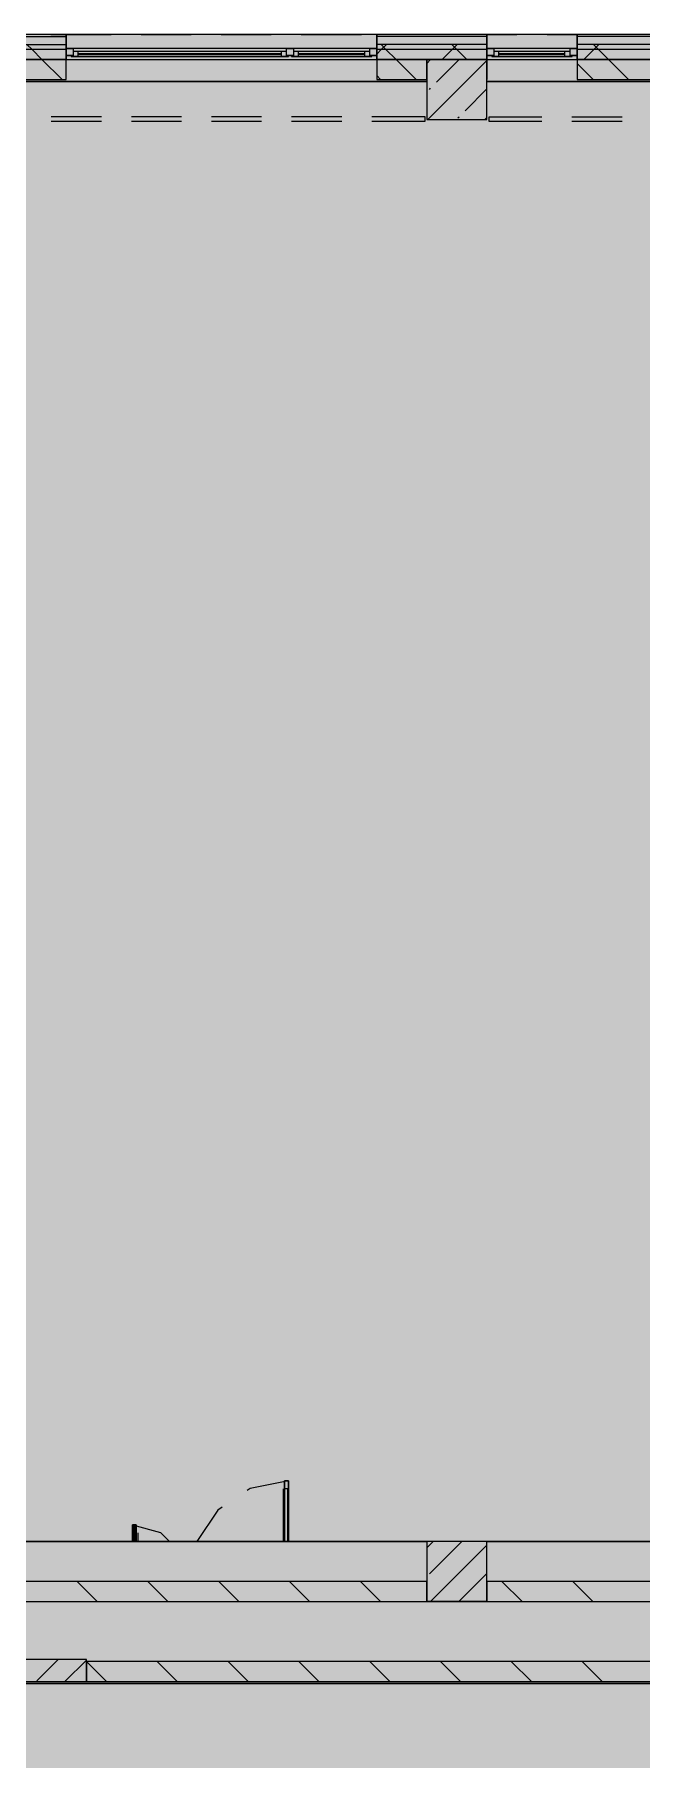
# Model space of a CAD drawing. Header units: millimetres. Extents: x -3817 to 677485, y -22715 to 103890.
# Drawn here: x 24299.5 to 24347.3, y -19524.2 to -19388.5 of the extents above; entities that cross this region are included whole.
import ezdxf

# ---------------------------------------------------------------- set-up
doc = ezdxf.new("R2010")
doc.units = ezdxf.units.MM
doc.layers.add('PDF _Геометрия', color=7, linetype='Continuous', true_color=0x1d1d1d)
doc.layers.add('PDF _Сплошная заливка', color=7, linetype='Continuous', true_color=0xffffff)

msp = doc.modelspace()

# ---------------------------------------------------------------- hatches: boundary and pattern name
at = {"layer": 'PDF _Сплошная заливка', "true_color": 0xd9d9d9, "transparency": 33554559}
for points in [[(24545.77, -19605.85), (24548.4, -19605.85), (24548.4, -19577.98), (24617.06, -19577.98), (24617.06, -19388.54), (24281.17, -19388.54), (24281.17, -19415.78), (24252.82, -19415.78), (24252.82, -19605.85), (24516.41, -19605.85)], [(24330.38, -19395.22), (24335.1, -19395.22), (24335.1, -19390.49), (24330.38, -19390.49), (24330.38, -19392.07)]]:
    msp.add_hatch(color=254, dxfattribs=at).paths.add_polyline_path(points)
h = msp.add_hatch(color=254, dxfattribs=at)
h.paths.add_polyline_path([(24616.64, -19389.71), (24617.06, -19389.71), (24617.06, -19389.31), (24583.83, -19389.31), (24583.83, -19389.71), (24615.51, -19389.71)], flags=0)
h.paths.add_polyline_path([(24552.34, -19389.71), (24559.42, -19389.71), (24559.42, -19389.31), (24552.34, -19389.31)], flags=0)
h.paths.add_polyline_path([(24499.27, -19389.71), (24508.72, -19389.71), (24508.72, -19389.31), (24499.27, -19389.31)], flags=0)
h.paths.add_polyline_path([(24525.25, -19389.71), (24535.8, -19389.71), (24535.8, -19389.31), (24525.25, -19389.31)], flags=0)
h.paths.add_polyline_path([(24472.37, -19389.71), (24479.58, -19389.71), (24479.58, -19389.31), (24446.12, -19389.31), (24446.12, -19389.71), (24457.69, -19389.71)], flags=0)
h.paths.add_polyline_path([(24370.53, -19389.71), (24382.34, -19389.71), (24382.34, -19389.31), (24370.53, -19389.31)], flags=0)
h.paths.add_polyline_path([(24428.32, -19389.71), (24439.03, -19389.71), (24439.03, -19389.31), (24422.5, -19389.31), (24422.5, -19389.71)], flags=0)
h.paths.add_polyline_path([(24406.75, -19389.71), (24415.41, -19389.71), (24415.41, -19389.31), (24406.75, -19389.31)], flags=0)
h.paths.add_polyline_path([(24282.35, -19389.71), (24302.03, -19389.71), (24302.03, -19389.31), (24282.35, -19389.31)], flags=0)
h.paths.add_polyline_path([(24342.19, -19389.71), (24350.85, -19389.71), (24350.85, -19389.31), (24342.19, -19389.31)], flags=0)
h.paths.add_polyline_path([(24326.44, -19389.71), (24335.1, -19389.71), (24335.1, -19389.31), (24326.44, -19389.31)], flags=0)
h = msp.add_hatch(color=254, dxfattribs=at)
h.paths.add_polyline_path([(24615.51, -19390.49), (24617.06, -19390.49), (24617.06, -19389.71), (24583.83, -19389.71), (24583.83, -19390.49), (24611.84, -19390.49)], flags=0)
h.paths.add_polyline_path([(24559.42, -19390.49), (24559.42, -19389.71), (24552.34, -19389.71), (24552.34, -19390.49)], flags=0)
h.paths.add_polyline_path([(24525.25, -19390.49), (24535.8, -19390.49), (24535.8, -19389.71), (24525.25, -19389.71)], flags=0)
h.paths.add_polyline_path([(24508.72, -19390.49), (24508.72, -19389.71), (24499.27, -19389.71), (24499.27, -19390.49)], flags=0)
h.paths.add_polyline_path([(24422.5, -19390.49), (24439.03, -19390.49), (24439.03, -19389.71), (24422.5, -19389.71)], flags=0)
h.paths.add_polyline_path([(24472.37, -19390.49), (24479.58, -19390.49), (24479.58, -19389.71), (24446.12, -19389.71), (24446.12, -19390.49), (24457.69, -19390.49)], flags=0)
h.paths.add_polyline_path([(24406.75, -19390.49), (24415.41, -19390.49), (24415.41, -19389.71), (24406.75, -19389.71)], flags=0)
h.paths.add_polyline_path([(24370.53, -19390.49), (24382.34, -19390.49), (24382.34, -19389.71), (24370.53, -19389.71)], flags=0)
h.paths.add_polyline_path([(24350.85, -19390.49), (24350.85, -19389.71), (24342.19, -19389.71), (24342.19, -19390.49)], flags=0)
h.paths.add_polyline_path([(24326.44, -19390.49), (24335.1, -19390.49), (24335.1, -19389.71), (24326.44, -19389.71)], flags=0)
h.paths.add_polyline_path([(24296.2, -19390.49), (24302.03, -19390.49), (24302.03, -19389.71), (24283.13, -19389.71), (24283.13, -19390.49), (24287.86, -19390.49)], flags=0)
h = msp.add_hatch(color=254, dxfattribs=at)
h.paths.add_polyline_path([(24586.19, -19392.07), (24586.19, -19390.49), (24583.83, -19390.49), (24583.83, -19392.07)], flags=0)
h.paths.add_polyline_path([(24555.49, -19392.07), (24555.49, -19390.49), (24552.34, -19390.49), (24552.34, -19392.07)], flags=0)
h.paths.add_polyline_path([(24614.15, -19392.07), (24614.15, -19390.49), (24590.13, -19390.49), (24590.13, -19392.07), (24611.84, -19392.07)], flags=0)
h.paths.add_polyline_path([(24530.21, -19392.07), (24530.21, -19390.49), (24525.25, -19390.49), (24525.25, -19392.07)], flags=0)
h.paths.add_polyline_path([(24479.58, -19392.07), (24479.58, -19390.49), (24476.83, -19390.49), (24476.83, -19392.07)], flags=0)
h.paths.add_polyline_path([(24472.1, -19392.07), (24472.1, -19390.49), (24446.12, -19390.49), (24446.12, -19392.07), (24457.69, -19392.07)], flags=0)
h.paths.add_polyline_path([(24535.8, -19392.07), (24535.8, -19390.49), (24534.15, -19390.49), (24534.15, -19392.07)], flags=0)
h.paths.add_polyline_path([(24499.27, -19392.07), (24504.78, -19392.07), (24504.78, -19390.49), (24499.27, -19390.49), (24499.27, -19390.66)], flags=0)
h.paths.add_polyline_path([(24422.5, -19392.07), (24424.66, -19392.07), (24424.66, -19390.51), (24429.39, -19390.51), (24429.39, -19392.07), (24439.03, -19392.07), (24439.03, -19390.49), (24422.5, -19390.49), (24422.5, -19390.66)], flags=0)
h.paths.add_polyline_path([(24406.75, -19392.07), (24415.41, -19392.07), (24415.41, -19390.49), (24406.75, -19390.49), (24406.75, -19390.66)], flags=0)
h.paths.add_polyline_path([(24370.53, -19392.07), (24377.62, -19392.07), (24377.62, -19390.49), (24370.53, -19390.49), (24370.53, -19390.66)], flags=0)
h.paths.add_polyline_path([(24350.85, -19392.07), (24350.85, -19390.49), (24342.19, -19390.49), (24342.19, -19392.07)], flags=0)
h.paths.add_polyline_path([(24326.44, -19392.07), (24330.38, -19392.07), (24330.38, -19390.49), (24326.44, -19390.49), (24326.44, -19390.66)], flags=0)
h.paths.add_polyline_path([(24287.86, -19392.07), (24302.03, -19392.07), (24302.03, -19390.49), (24287.86, -19390.49), (24287.86, -19390.66)], flags=0)
h = msp.add_hatch(color=254, dxfattribs=at)
h.paths.add_polyline_path([(24330.38, -19511.75), (24330.38, -19510.18), (24288.02, -19510.18), (24288.02, -19511.75), (24310.88, -19511.75)], flags=0)
h.paths.add_polyline_path([(24358.33, -19511.75), (24358.33, -19510.18), (24335.1, -19510.18), (24335.1, -19511.75)], flags=0)
h = msp.add_hatch(color=254, dxfattribs=at)
h.paths.add_polyline_path([(24432.29, -19518.05), (24432.38, -19517.89), (24432.74, -19518.05), (24432.74, -19516.47), (24418.41, -19516.47), (24418.41, -19518.05), (24431.99, -19518.05)], flags=0)
h.paths.add_polyline_path([(24383.13, -19518.05), (24385.84, -19518.05), (24385.93, -19517.89), (24386.28, -19518.05), (24388.17, -19518.05), (24388.17, -19516.47), (24359.9, -19516.47), (24359.9, -19518.05), (24369.6, -19518.05)], flags=0)
h.paths.add_polyline_path([(24340.24, -19518.05), (24358.33, -19518.05), (24358.33, -19516.47), (24303.61, -19516.47), (24303.61, -19518.05), (24310.88, -19518.05)], flags=0)
h.paths.add_polyline_path([(24416.83, -19518.05), (24416.83, -19516.47), (24416.42, -19516.47), (24416.42, -19518.05)], flags=0)
h.paths.add_polyline_path([(24389.74, -19518.05), (24390.12, -19518.05), (24390.12, -19516.47), (24389.74, -19516.47), (24389.74, -19517.42)], flags=0)
h.paths.add_polyline_path([(24410.91, -19518.05), (24410.91, -19516.47), (24409.49, -19516.47), (24409.49, -19518.05), (24409.97, -19518.05)], flags=0)
h.paths.add_polyline_path([(24395.63, -19518.05), (24397.05, -19518.05), (24397.05, -19516.47), (24395.63, -19516.47), (24395.63, -19517.42)], flags=0)
h.paths.add_polyline_path([(24402.56, -19518.05), (24403.98, -19518.05), (24403.98, -19516.47), (24402.56, -19516.47), (24402.56, -19517.42)], flags=0)

# ---------------------------------------------------------------- linework, layer by layer
at = {"layer": 'PDF _Геометрия', "color": 8, "lineweight": 9, "true_color": 0x737373}
for points in [[(24252.82, -19496.79), (24254.24, -19496.79), (24254.24, -19484.19), (24252.82, -19484.19), (24283.13, -19484.19), (24283.13, -19483.01), (24283.13, -19482.95), (24283.13, -19390.49), (24302.03, -19390.49), (24302.03, -19388.54), (24302.03, -19390.49), (24326.44, -19390.49), (24326.44, -19388.54), (24326.44, -19390.49), (24335.1, -19390.49), (24335.1, -19388.54), (24335.1, -19390.49), (24342.19, -19390.49)], [(24281.32, -19415.77), (24281.32, -19388.68), (24281.95, -19388.68), (24283.13, -19388.68), (24302.03, -19388.68)], [(24302.03, -19389.71), (24283.13, -19389.71), (24282.35, -19389.71), (24282.35, -19482.95), (24282.35, -19483.01), (24281.95, -19483.01), (24281.95, -19482.95), (24281.95, -19389.31), (24282.35, -19389.31), (24283.13, -19389.31), (24302.03, -19389.31)], [(24301.7, -19392.07), (24300.12, -19390.49), (24299.34, -19389.71), (24298.94, -19389.31)], [(24335.1, -19388.68), (24326.44, -19388.68)], [(24326.44, -19390.07), (24326.8, -19389.71), (24327.2, -19389.31)], [(24335.1, -19389.31), (24326.44, -19389.31)], [(24329.54, -19392.07), (24327.96, -19390.49), (24327.17, -19389.71), (24326.78, -19389.31)], [(24331.58, -19390.49), (24332.37, -19389.71), (24332.76, -19389.31)], [(24333.53, -19390.49), (24332.74, -19389.71), (24332.35, -19389.31)], [(24335.1, -19390.49), (24342.19, -19390.49), (24342.19, -19388.54), (24342.19, -19390.49), (24350.85, -19390.49)], [(24350.85, -19388.68), (24342.19, -19388.68)], [(24350.85, -19389.31), (24342.19, -19389.31)], [(24342.72, -19390.49), (24343.51, -19389.71), (24343.9, -19389.31)], [(24346.24, -19392.07), (24344.66, -19390.49), (24343.88, -19389.71), (24343.48, -19389.31)], [(24326.44, -19389.63), (24302.03, -19389.63)], [(24302.03, -19390.18), (24302.58, -19390.18)], [(24302.03, -19390.49), (24326.44, -19390.49)], [(24319.51, -19390.26), (24302.42, -19390.26)], [(24302.98, -19390.26), (24302.98, -19389.86)], [(24302.98, -19390.02), (24318.96, -19390.02)], [(24318.96, -19390.1), (24302.98, -19390.1)], [(24318.96, -19390.26), (24318.96, -19389.86)], [(24319.35, -19390.18), (24319.9, -19390.18)], [(24326.05, -19390.26), (24319.75, -19390.26)], [(24320.3, -19390.26), (24320.3, -19389.86)], [(24320.3, -19390.02), (24325.5, -19390.02)], [(24325.5, -19390.1), (24320.3, -19390.1)], [(24325.5, -19390.26), (24325.5, -19389.86)], [(24325.89, -19390.18), (24326.44, -19390.18)], [(24335.1, -19389.71), (24326.44, -19389.71)], [(24330.38, -19390.8), (24330.68, -19390.49)], [(24330.45, -19395.22), (24335.1, -19390.57)], [(24331.14, -19392.28), (24332.93, -19390.49)], [(24342.19, -19389.63), (24335.1, -19389.63)], [(24335.1, -19390.18), (24335.65, -19390.18)], [(24341.8, -19390.26), (24335.5, -19390.26)], [(24336.05, -19390.26), (24336.05, -19389.86)], [(24336.05, -19390.02), (24341.24, -19390.02)], [(24341.24, -19390.1), (24336.05, -19390.1)], [(24341.24, -19390.26), (24341.24, -19389.86)], [(24341.64, -19390.18), (24342.19, -19390.18)], [(24350.85, -19389.71), (24342.19, -19389.71)], [(24326.75, -19392.07), (24326.44, -19391.76)], [(24335.1, -19392.07), (24335.1, -19392.07)], [(24343.46, -19392.07), (24342.19, -19390.8)], [(24304.87, -19392.23), (24300.93, -19392.23)], [(24311.16, -19392.23), (24307.23, -19392.23)], [(24317.46, -19392.23), (24313.53, -19392.23)], [(24323.76, -19392.23), (24319.83, -19392.23)], [(24330.38, -19392.23), (24326.12, -19392.23)], [(24330.58, -19392.84), (24330.67, -19392.75)], [(24333.39, -19394.53), (24335.1, -19392.81)], [(24339.44, -19392.23), (24335.27, -19392.23), (24377.46, -19392.23), (24377.62, -19392.23), (24335.27, -19392.23), (24335.26, -19392.23), (24335.1, -19392.23), (24335.26, -19392.23), (24335.1, -19392.23)], [(24345.74, -19392.23), (24341.8, -19392.23)], [(24300.85, -19394.98), (24304.79, -19394.98)], [(24304.79, -19395.38), (24300.85, -19395.38)], [(24307.15, -19394.98), (24311.09, -19394.98)], [(24311.09, -19395.38), (24307.15, -19395.38)], [(24313.45, -19394.98), (24317.39, -19394.98)], [(24317.39, -19395.38), (24313.45, -19395.38)], [(24319.75, -19394.98), (24323.69, -19394.98)], [(24323.69, -19395.38), (24319.75, -19395.38)], [(24326.05, -19394.98), (24330.22, -19394.98), (24330.22, -19395.38), (24326.05, -19395.38)], [(24332.82, -19395.09), (24332.92, -19395)], [(24334.94, -19395.22), (24335.1, -19395.06)], [(24339.43, -19395.38), (24335.27, -19395.38), (24335.27, -19394.99), (24339.43, -19394.99)], [(24341.79, -19394.99), (24345.73, -19394.99)], [(24345.73, -19395.38), (24341.79, -19395.38)], [(24283.13, -19523.32), (24284.87, -19523.32), (24284.87, -19518.05), (24303.61, -19518.05), (24303.61, -19516.32), (24284.87, -19516.32), (24284.87, -19511.75), (24287.86, -19511.75), (24287.86, -19507.03), (24284.87, -19507.03), (24284.87, -19503.96)], [(24330.38, -19507.54), (24330.89, -19507.03)], [(24330.58, -19509.58), (24333.14, -19507.03)], [(24330.66, -19511.75), (24335.1, -19507.31)], [(24377.62, -19510.02), (24377.62, -19516.47), (24359.9, -19516.47), (24359.9, -19511.75), (24377.62, -19511.75), (24377.62, -19510.18), (24358.33, -19510.18), (24358.33, -19511.75), (24358.33, -19516.47), (24303.61, -19516.47), (24303.61, -19518.05), (24358.33, -19518.05), (24359.9, -19518.05), (24383.13, -19518.05), (24385.84, -19518.05)], [(24332.9, -19511.75), (24335.1, -19509.55)], [(24304.46, -19511.75), (24302.89, -19510.18)], [(24310.03, -19511.75), (24308.45, -19510.18)], [(24315.6, -19511.75), (24314.02, -19510.18)], [(24321.16, -19511.75), (24319.59, -19510.18)], [(24326.73, -19511.75), (24325.16, -19510.18)], [(24337.87, -19511.75), (24336.29, -19510.18)], [(24343.43, -19511.75), (24341.86, -19510.18)], [(24299.71, -19518), (24301.4, -19516.32)], [(24301.91, -19518.05), (24303.61, -19516.35)], [(24305.19, -19518.05), (24303.62, -19516.47)], [(24310.76, -19518.05), (24309.18, -19516.47)], [(24316.33, -19518.05), (24314.75, -19516.47)], [(24321.89, -19518.05), (24320.32, -19516.47)], [(24327.46, -19518.05), (24325.89, -19516.47)], [(24333.03, -19518.05), (24331.46, -19516.47)], [(24338.6, -19518.05), (24337.02, -19516.47)], [(24344.17, -19518.05), (24342.59, -19516.47)]]:
    msp.add_lwpolyline(points, dxfattribs=at)
at = {"layer": 'PDF _Геометрия', "color": 7, "lineweight": 9}
for points in [[(24350.85, -19388.53), (24342.19, -19388.53), (24335.1, -19388.53), (24326.44, -19388.53), (24302.03, -19388.53), (24283.13, -19388.53), (24281.32, -19388.53), (24281.17, -19388.53), (24281.17, -19415.78), (24281.17, -19413.77)], [(24305.55, -19388.53), (24300.83, -19388.53), (24305.55, -19388.53)], [(24337.47, -19388.53), (24335.1, -19388.53), (24337.47, -19388.53)]]:
    msp.add_lwpolyline(points, dxfattribs=at)
for points in [[(24311.85, -19388.53), (24307.91, -19388.53)], [(24318.15, -19388.53), (24314.21, -19388.53)], [(24325.24, -19388.53), (24320.51, -19388.53)], [(24342.19, -19388.53), (24339.83, -19388.53)]]:
    msp.add_lwpolyline(points, close=True, dxfattribs=at)
at = {"layer": 'PDF _Геометрия', "color": 8, "lineweight": 9, "true_color": 0x737373}
for points in [[(24302.03, -19390.49), (24287.86, -19390.49), (24287.86, -19392.07), (24302.03, -19392.07)], [(24302.58, -19389.63), (24302.58, -19390.18), (24302.03, -19390.18), (24302.03, -19389.63)], [(24302.42, -19390.26), (24319.51, -19390.26), (24319.51, -19390.18), (24319.35, -19390.18), (24319.35, -19389.86), (24302.58, -19389.86), (24302.58, -19390.18), (24302.42, -19390.18)], [(24319.9, -19389.63), (24319.9, -19390.18), (24319.35, -19390.18), (24319.35, -19389.63)], [(24319.75, -19390.26), (24326.05, -19390.26), (24326.05, -19390.18), (24325.89, -19390.18), (24325.89, -19389.86), (24319.9, -19389.86), (24319.9, -19390.18), (24319.75, -19390.18)], [(24326.44, -19389.63), (24326.44, -19390.18), (24325.89, -19390.18), (24325.89, -19389.63)], [(24330.38, -19390.49), (24326.44, -19390.49), (24326.44, -19392.07), (24330.38, -19392.07)], [(24335.1, -19395.22), (24335.1, -19392.07), (24335.1, -19390.49), (24330.38, -19390.49), (24330.38, -19392.07), (24330.38, -19395.22)], [(24335.65, -19389.63), (24335.65, -19390.18), (24335.1, -19390.18), (24335.1, -19389.63)], [(24335.1, -19392.07), (24335.1, -19392.07), (24335.1, -19390.49), (24335.1, -19390.49)], [(24335.5, -19390.26), (24341.8, -19390.26), (24341.8, -19390.18), (24341.64, -19390.18), (24341.64, -19389.86), (24335.65, -19389.86), (24335.65, -19390.18), (24335.5, -19390.18)], [(24342.19, -19389.63), (24342.19, -19390.18), (24341.64, -19390.18), (24341.64, -19389.63)], [(24350.85, -19390.49), (24342.19, -19390.49), (24342.19, -19392.07), (24350.85, -19392.07)], [(24287.86, -19392.23), (24288.02, -19392.23), (24330.38, -19392.23)], [(24335.1, -19511.75), (24335.1, -19510.18), (24335.1, -19507.03), (24330.38, -19507.03), (24330.38, -19510.18), (24330.38, -19511.75)], [(24330.38, -19510.18), (24288.02, -19510.18), (24288.02, -19511.75), (24330.38, -19511.75)], [(24335.1, -19511.75), (24358.33, -19511.75), (24358.33, -19510.18), (24335.1, -19510.18)]]:
    msp.add_lwpolyline(points, close=True, dxfattribs=at)
at = {"layer": 'PDF _Геометрия', "color": 9, "lineweight": 9, "true_color": 0xb7b7b7}
for points in [[(24319.51, -19507.03), (24319.51, -19502.25), (24316.5, -19502.85), (24316.25, -19503.02)], [(24319.09, -19502.88), (24319.09, -19507.03)], [(24319.51, -19502.88), (24319.2, -19502.88)], [(24319.43, -19502.88), (24319.43, -19507.03)], [(24314.28, -19504.33), (24313.94, -19504.56), (24312.3, -19507.03)], [(24307.23, -19507.03), (24307.23, -19505.72), (24309.43, -19506.31), (24310.15, -19507.03)], [(24287.86, -19507.03), (24330.38, -19507.03), (24287.86, -19507.03), (24287.86, -19511.75), (24284.87, -19511.75)], [(24307.23, -19506.35), (24307.54, -19506.35)], [(24307.31, -19506.35), (24307.31, -19507.03)], [(24307.65, -19506.35), (24307.65, -19507.03)], [(24335.1, -19511.75), (24330.38, -19511.75)]]:
    msp.add_lwpolyline(points, dxfattribs=at)
for points in [[(24319.2, -19507.03), (24319.2, -19502.25), (24319.51, -19502.25), (24319.51, -19507.03), (24319.51, -19502.25), (24319.2, -19502.25)], [(24307.23, -19507.03), (24307.23, -19505.72), (24307.54, -19505.72), (24307.54, -19507.03), (24307.54, -19505.72), (24307.23, -19505.72)], [(24335.1, -19507.03), (24377.62, -19507.03)], [(24256.21, -19523.4), (24285.02, -19523.4), (24285.02, -19518.21), (24385.75, -19518.21), (24285.02, -19518.21), (24285.02, -19523.4)]]:
    msp.add_lwpolyline(points, close=True, dxfattribs=at)
at = {"layer": 'PDF _Сплошная заливка', "color": 254, "lineweight": 35, "true_color": 0xcdcdcd, "transparency": 33554559}
for points in [[(24319.51, -19507.03), (24319.51, -19502.25), (24319.2, -19507.03), (24319.2, -19502.25)], [(24307.23, -19507.03), (24307.54, -19507.03), (24307.23, -19505.72), (24307.54, -19505.72)]]:
    msp.add_solid(points, dxfattribs=at)
at = {"layer": 'PDF _Сплошная заливка', "color": 254, "lineweight": 35, "true_color": 0xd9d9d9, "transparency": 33554559}
for points in [[(24335.1, -19511.75), (24335.1, -19507.03), (24330.38, -19511.75), (24330.38, -19507.03)], [(24303.61, -19518.05), (24303.61, -19516.32), (24284.87, -19518.05), (24284.87, -19516.32)]]:
    msp.add_solid(points, dxfattribs=at)

doc.saveas('drawing.dxf')
